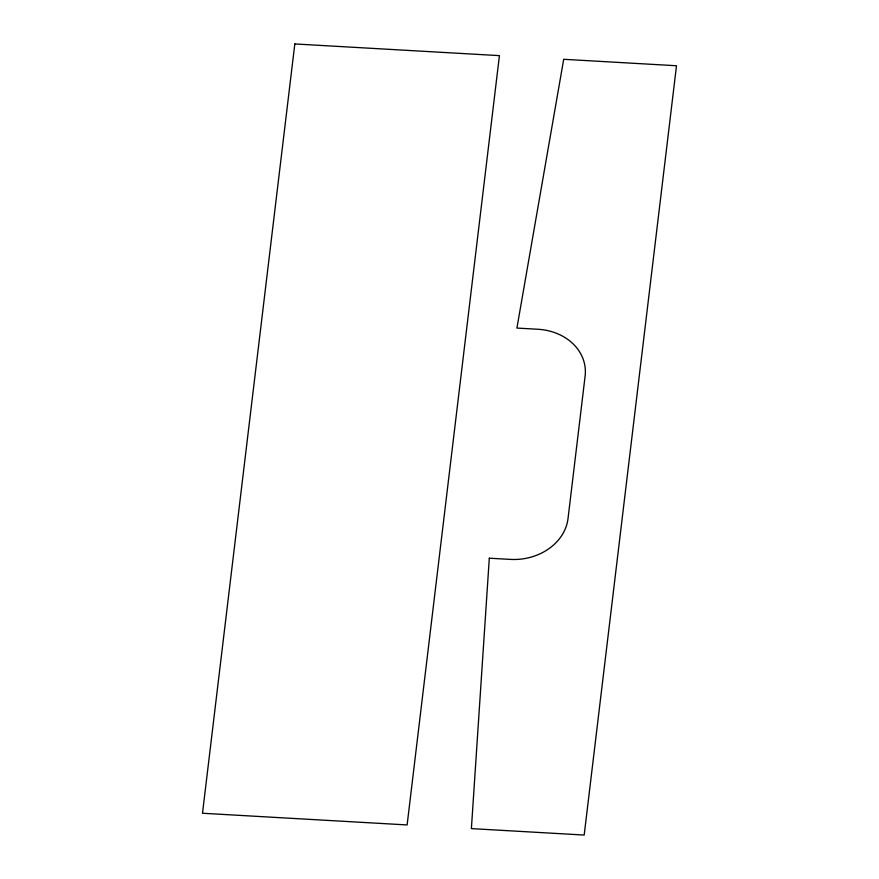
<?xml version="1.0" encoding="UTF-8"?>
<svg xmlns="http://www.w3.org/2000/svg" width="879" height="879" viewBox="0 0 879 879"><rect width="100%" height="100%" fill="white"/><g stroke="black" fill="none" stroke-linecap="round" stroke-linejoin="round"><path stroke-width="1.32" d="M489.306 558.198L471.386 828.611L584.183 835.05L676.5 65.749L563.703 59.3L516.918 328.065L537.904 329.262A52.784 43.862 -4.9 0 1 585.117 376.091L568.021 518.555A52.784 43.862 -4.9 0 1 510.292 559.396L489.306 558.198M294.817 43.95L202.5 813.251L407.12 824.941L499.426 55.63L294.817 43.95"/></g></svg>
